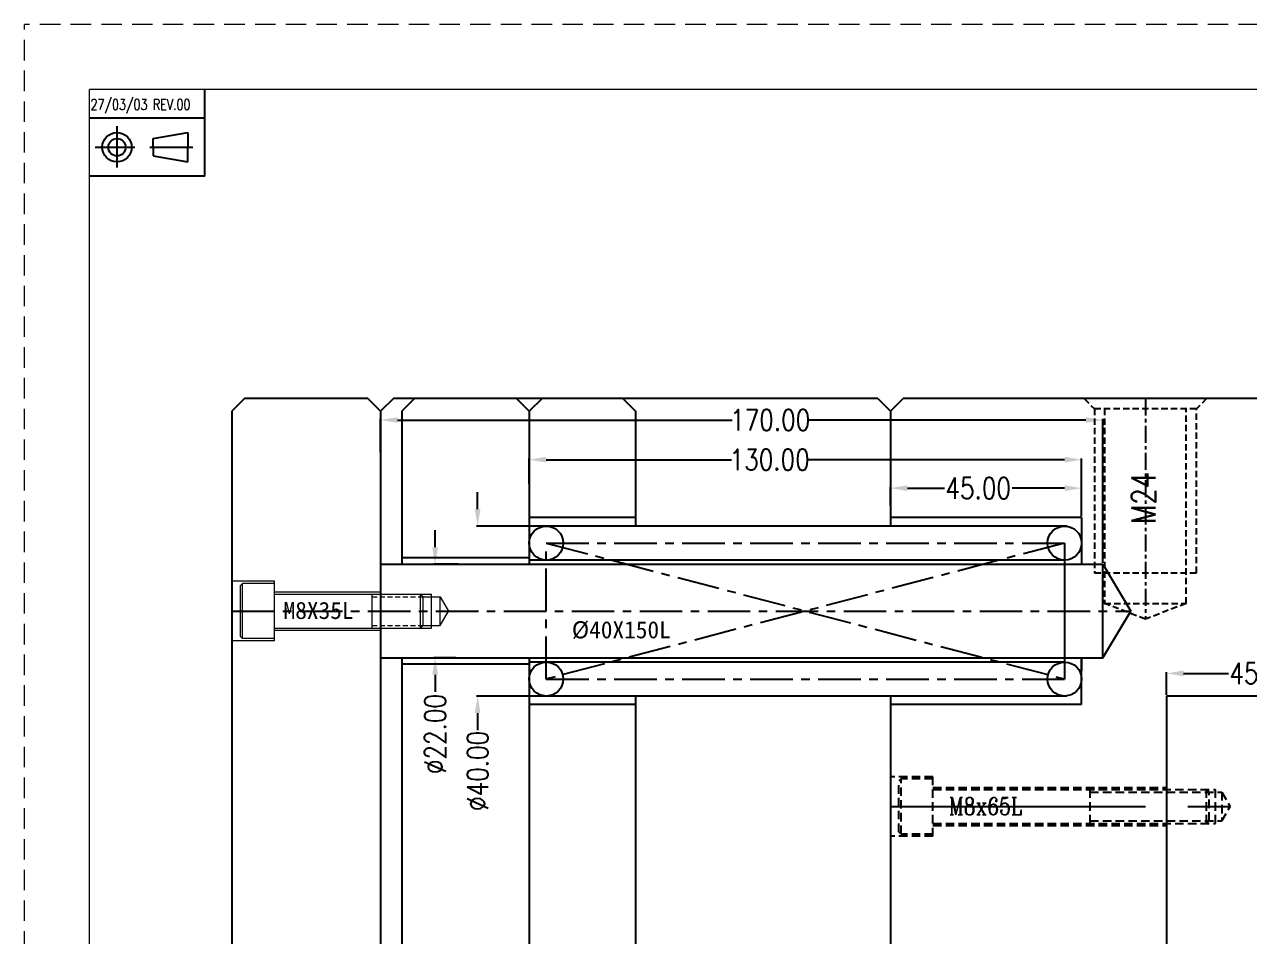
# Model space of a CAD drawing. Header units: millimetres. Extents: x 23075 to 24509, y -21593 to -20579.
# Drawn here: x 23075.4 to 23363.7, y -20793.5 to -20578.8 of the extents above; entities that cross this region are included whole.
import ezdxf

# ---------------------------------------------------------------- set-up
doc = ezdxf.new("R2010")
doc.units = ezdxf.units.MM
doc.header["$LTSCALE"] = 8
for name, pattern in [('ACAD_ISO02W100', [15, 12, -3]), ('CENTER', [2, 1.25, -0.25, 0.25, -0.25]), ('CENTER2', [1.125, 0.75, -0.125, 0.125, -0.125]), ('DASHED', [0.75, 0.5, -0.25]), ('HIDDEN', [0.375, 0.25, -0.125])]:
    doc.linetypes.add(name, pattern=pattern)
doc.layers.get('DEFPOINTS').update_dxf_attribs({"color": 6})
for name, color, linetype in [('A', 7, 'Continuous'), ('Cav-cor', 30, 'Continuous'), ('Layer3', 3, 'Continuous'), ('PIN', 5, 'Continuous'), ('SCREW', 52, 'HIDDEN'), ('SPRING', 7, 'Continuous'), ('文字', 1, 'Continuous')]:
    doc.layers.add(name, color=color, linetype=linetype)
for name, color, linetype, lineweight in [('dim', 3, 'Continuous', 15), ('MBOM-ASSIS-LAYER', 71, 'Continuous', 9), ('螺絲', 42, 'ACAD_ISO02W100', 15)]:
    doc.layers.add(name, color=color, linetype=linetype, lineweight=lineweight)
doc.styles.add('ROMANC', font='RomanC.ttf', dxfattribs={"width": 0.8, "height": 7})
doc.styles.add('ROMANS', font='ROMANS.shx', dxfattribs={"height": 5, "bigfont": 'chineset.shx'})
doc.styles.get("Standard").update_dxf_attribs({"font": 'txt.shx', "width": 0.8, "bigfont": 'chineset.shx'})
doc.styles.add('style1', font='mingliu.ttc', dxfattribs={"width": 0.75})
doc.dimstyles.new('ISO-25', dxfattribs={"dimtxt": 5, "dimasz": 4, "dimexe": 0.3, "dimexo": 0.3, "dimtad": 0, "dimzin": 1, "dimdsep": 46, "dimtxsty": 'Standard', "dimcen": 0, "dimclrd": 3, "dimclre": 3, "dimclrt": 3, "dimazin": 0, "dimtfac": 1, "dimtofl": 0, "dimtmove": 0, "dimatfit": 0, "dimfxl": 0, "dimarcsym": 0})

# ---------------------------------------------------------------- blocks, each defined once
blk = doc.blocks.new('*D27560')
at = {"layer": 'DEFPOINTS', "color": 0}
for p in [(23389.21, -20731.56), (23344.21, -20736.89), (23389.21, -20737.19)]:
    blk.add_point(p, dxfattribs=at)
at = {"layer": 'dim', "color": 3, "lineweight": -2}
for p, q in [((23344.21, -20736.59), (23344.21, -20731.26)), ((23348.21, -20731.56), (23358.76, -20731.56)), ((23385.21, -20731.56), (23374.67, -20731.56)), ((23389.21, -20736.89), (23389.21, -20731.26))]:
    blk.add_line(p, q, dxfattribs=at)
at = {"layer": 'dim', "color": 3}
for points in [[(23348.21, -20730.89), (23348.21, -20732.22), (23344.21, -20731.56)], [(23385.21, -20732.22), (23385.21, -20730.89), (23389.21, -20731.56)]]:
    blk.add_solid(points, dxfattribs=at)
at = {"layer": 'dim', "color": 3, "insert": (23366.71, -20731.56), "char_height": 5, "attachment_point": 5}
blk.add_mtext('45.00', dxfattribs=at)
blk = doc.blocks.new('*D27562')
at = {"layer": 'DEFPOINTS', "color": 0}
for p in [(23177.76, -20705.88), (23172.04, -20727.89), (23177.18, -20727.89)]:
    blk.add_point(p, dxfattribs=at)
at = {"layer": 'dim', "color": 3, "lineweight": -2}
for p, q in [((23172.04, -20701.88), (23172.04, -20697.88)), ((23177.46, -20705.88), (23171.74, -20705.88)), ((23176.88, -20727.89), (23171.74, -20727.89)), ((23172.04, -20731.89), (23172.04, -20735.89))]:
    blk.add_line(p, q, dxfattribs=at)
at = {"layer": 'dim', "color": 3}
for points in [[(23171.37, -20701.88), (23172.71, -20701.88), (23172.04, -20705.88)], [(23172.71, -20731.89), (23171.37, -20731.89), (23172.04, -20727.89)]]:
    blk.add_solid(points, dxfattribs=at)
at = {"layer": 'dim', "color": 3, "insert": (23172.04, -20745.84), "char_height": 5, "attachment_point": 5, "rotation": 90}
blk.add_mtext('%%c22.00', dxfattribs=at)
blk = doc.blocks.new('*D27563')
at = {"layer": 'DEFPOINTS', "color": 0}
for p in [(23159.21, -20671.93), (23159.21, -20679.89), (23329.21, -20705.88)]:
    blk.add_point(p, dxfattribs=at)
at = {"layer": 'dim', "color": 3, "lineweight": -2}
for p, q in [((23159.21, -20679.59), (23159.21, -20671.63)), ((23163.21, -20671.93), (23241.95, -20671.93)), ((23325.21, -20671.93), (23259.87, -20671.93)), ((23329.21, -20705.58), (23329.21, -20671.63))]:
    blk.add_line(p, q, dxfattribs=at)
at = {"layer": 'dim', "color": 3}
for points in [[(23163.21, -20671.26), (23163.21, -20672.59), (23159.21, -20671.93)], [(23325.21, -20672.59), (23325.21, -20671.26), (23329.21, -20671.93)]]:
    blk.add_solid(points, dxfattribs=at)
at = {"layer": 'dim', "color": 3, "insert": (23250.91, -20671.93), "char_height": 5, "attachment_point": 5}
blk.add_mtext('170.00', dxfattribs=at)
blk = doc.blocks.new('*D27564')
at = {"layer": 'DEFPOINTS', "color": 0}
for p in [(23194.21, -20696.89), (23182.05, -20736.89), (23194.21, -20736.89)]:
    blk.add_point(p, dxfattribs=at)
at = {"layer": 'dim', "color": 3, "lineweight": -2}
for p, q in [((23182.05, -20692.89), (23182.05, -20688.89)), ((23193.91, -20696.89), (23181.75, -20696.89)), ((23193.91, -20736.89), (23181.75, -20736.89)), ((23182.05, -20740.89), (23182.05, -20744.89))]:
    blk.add_line(p, q, dxfattribs=at)
at = {"layer": 'dim', "color": 3}
for points in [[(23181.38, -20692.89), (23182.72, -20692.89), (23182.05, -20696.89)], [(23182.72, -20740.89), (23181.38, -20740.89), (23182.05, -20736.89)]]:
    blk.add_solid(points, dxfattribs=at)
at = {"layer": 'dim', "color": 3, "insert": (23182.05, -20754.51), "char_height": 5, "attachment_point": 5, "rotation": 90}
blk.add_mtext('%%c40.00', dxfattribs=at)
blk = doc.blocks.new('*D27565')
at = {"layer": 'DEFPOINTS', "color": 0}
for p in [(23194.21, -20681.27), (23194.21, -20687.27), (23324.21, -20692.89)]:
    blk.add_point(p, dxfattribs=at)
at = {"layer": 'dim', "color": 3, "lineweight": -2}
for p, q in [((23194.21, -20686.97), (23194.21, -20680.97)), ((23198.21, -20681.27), (23241.83, -20681.27)), ((23320.21, -20681.27), (23259.75, -20681.27)), ((23324.21, -20692.59), (23324.21, -20680.97))]:
    blk.add_line(p, q, dxfattribs=at)
at = {"layer": 'dim', "color": 3}
for points in [[(23198.21, -20680.6), (23198.21, -20681.94), (23194.21, -20681.27)], [(23320.21, -20681.94), (23320.21, -20680.6), (23324.21, -20681.27)]]:
    blk.add_solid(points, dxfattribs=at)
at = {"layer": 'dim', "color": 3, "insert": (23250.79, -20681.27), "char_height": 5, "attachment_point": 5}
blk.add_mtext('130.00', dxfattribs=at)
blk = doc.blocks.new('*D27566')
at = {"layer": 'DEFPOINTS', "color": 0}
for p in [(23279.21, -20687.97), (23279.21, -20692.32), (23324.21, -20694.89)]:
    blk.add_point(p, dxfattribs=at)
at = {"layer": 'dim', "color": 3, "lineweight": -2}
for p, q in [((23279.21, -20692.02), (23279.21, -20687.67)), ((23283.21, -20687.97), (23291.92, -20687.97)), ((23320.21, -20687.97), (23307.83, -20687.97)), ((23324.21, -20694.59), (23324.21, -20687.67))]:
    blk.add_line(p, q, dxfattribs=at)
at = {"layer": 'dim', "color": 3}
for points in [[(23283.21, -20687.3), (23283.21, -20688.63), (23279.21, -20687.97)], [(23320.21, -20688.63), (23320.21, -20687.3), (23324.21, -20687.97)]]:
    blk.add_solid(points, dxfattribs=at)
at = {"layer": 'dim', "color": 3, "insert": (23299.87, -20687.97), "char_height": 5, "attachment_point": 5}
blk.add_mtext('45.00', dxfattribs=at)
blk = doc.blocks.new('20160720.101002')
at = {"color": 8, "linetype": 'HIDDEN', "ltscale": 0.75}
for p, q in [((14.4, 0), (-14.4, 0)), ((-14.4, 0), (-12, -2.4)), ((14.4, 0), (12, -2.4)), ((12, -2.4), (-12, -2.4)), ((-12, -2.4), (-12, -41)), ((-9.6, -2.4), (-9.6, -48.2)), ((9.6, -48.2), (9.6, -2.4)), ((12, -41), (12, -2.4)), ((-12, -41), (12, -41)), ((-9.6, -48.2), (9.6, -48.2)), ((0, -51.92), (-9.6, -48.2)), ((9.6, -48.2), (0, -51.92))]:
    blk.add_line(p, q, dxfattribs=at)
at = {"color": 8, "linetype": 'CENTER', "ltscale": 0.4}
blk.add_line((0, 0), (0, -51.92), dxfattribs=at)
at = {"color": 8, "linetype": 'HIDDEN', "ltscale": 0.75, "insert": (2.37, -29.56), "char_height": 5.6, "width": 35.5834, "attachment_point": 7, "rotation": 90}
blk.add_mtext('M24', dxfattribs=at)
blk = doc.blocks.new('20100617.142056')
at = {"layer": 'MBOM-ASSIS-LAYER', "linetype": 'DASHED'}
for p in [(-1189, 0), (0, 841)]:
    blk.add_line(p, (-1189, 841), dxfattribs=at)
at = {"layer": 'MBOM-ASSIS-LAYER'}
for p in [(-1176.3, 12.7), (-12.7, 828.3)]:
    blk.add_line(p, (-1176.3, 828.3), dxfattribs=at)

msp = doc.modelspace()

# ---------------------------------------------------------------- linework, layer by layer
for p, q in [((23117.877, -20614.532), (23117.877, -20594.154)), ((23117.877, -20600.925), (23090.707, -20600.925)), ((23097.154, -20602.777), (23097.154, -20612.461)), ((23105.687, -20605.674), (23113.837, -20604.267)), ((23105.687, -20607.729), (23105.687, -20605.674)), ((23113.837, -20604.267), (23113.837, -20607.729)), ((23092.027, -20607.729), (23101.339, -20607.729)), ((23104.861, -20607.729), (23114.981, -20607.729)), ((23105.687, -20607.729), (23105.687, -20609.784)), ((23113.837, -20611.19), (23113.837, -20607.729)), ((23105.687, -20609.784), (23113.837, -20611.19)), ((23117.877, -20614.532), (23090.707, -20614.532))]:
    msp.add_line(p, q)
at = {"linetype": 'Continuous'}
for p, q in [((23127.215, -20666.885), (23124.215, -20669.885)), ((23156.215, -20666.885), (23127.215, -20666.885)), ((23159.215, -20669.885), (23156.215, -20666.885)), ((23162.215, -20666.885), (23159.215, -20669.885)), ((23276.215, -20666.885), (23162.215, -20666.885)), ((23167.215, -20666.885), (23164.215, -20669.885)), ((23191.215, -20666.885), (23167.215, -20666.885)), ((23194.215, -20669.885), (23191.215, -20666.885)), ((23197.215, -20666.885), (23194.215, -20669.885)), ((23216.215, -20666.885), (23197.215, -20666.885)), ((23216.215, -20666.885), (23219.215, -20669.885)), ((23276.215, -20666.885), (23279.215, -20669.885)), ((23279.215, -20669.885), (23282.215, -20666.885)), ((23386.215, -20666.885), (23282.215, -20666.885)), ((23124.215, -20669.885), (23124.215, -21063.885)), ((23159.215, -20669.885), (23159.215, -21063.885)), ((23164.215, -20669.885), (23164.215, -20705.885)), ((23194.215, -20669.885), (23194.215, -20705.885)), ((23219.215, -20669.885), (23219.215, -20696.885)), ((23279.215, -20669.885), (23279.215, -20696.885)), ((23164.215, -20727.886), (23164.215, -20803.885)), ((23194.215, -20727.886), (23194.215, -20802.385)), ((23219.215, -20736.885), (23219.215, -20803.885)), ((23279.215, -20736.885), (23279.215, -21063.885))]:
    msp.add_line(p, q, dxfattribs=at)
at = {"linetype": 'HIDDEN'}
for p, q in [((23289.215, -20755.885), (23279.215, -20755.885)), ((23289.215, -20769.885), (23289.215, -20755.885)), ((23289.215, -20758.385), (23344.215, -20758.385)), ((23289.215, -20767.385), (23344.215, -20767.385)), ((23289.215, -20769.885), (23279.215, -20769.885))]:
    msp.add_line(p, q, dxfattribs=at)
for radius in [3.461, 2.055]:
    msp.add_circle((23097.154, -20607.729), radius)
at = {"layer": 'Cav-cor', "color": 241}
for p, q in [((23344.215, -20736.885), (23344.215, -20996.885)), ((23435.215, -20736.885), (23344.215, -20736.885))]:
    msp.add_line(p, q, dxfattribs=at)
at = {"layer": 'PIN', "color": 4}
for p, q in [((23159.215, -20705.885), (23329.215, -20705.885)), ((23329.215, -20727.886), (23329.215, -20705.885)), ((23329.215, -20705.885), (23335.824, -20716.885)), ((23329.215, -20727.886), (23335.824, -20716.885)), ((23159.215, -20727.886), (23329.215, -20727.886))]:
    msp.add_line(p, q, dxfattribs=at)
at = {"layer": 'SCREW'}
for p, q in [((23281.715, -20756.385), (23281.215, -20756.885)), ((23281.715, -20769.385), (23281.715, -20756.385)), ((23289.215, -20756.385), (23281.715, -20756.385)), ((23281.215, -20768.885), (23281.215, -20756.885)), ((23289.215, -20758.885), (23355.715, -20758.885)), ((23326.215, -20766.885), (23326.215, -20758.885)), ((23326.215, -20759.51), (23357.215, -20759.51)), ((23353.59, -20766.885), (23353.59, -20758.885)), ((23354.215, -20759.51), (23353.59, -20758.885)), ((23354.215, -20766.26), (23354.215, -20759.51)), ((23355.715, -20766.885), (23355.715, -20758.885)), ((23357.215, -20759.51), (23359.163, -20762.885)), ((23357.215, -20759.51), (23357.215, -20766.26)), ((23357.215, -20766.26), (23359.163, -20762.885)), ((23289.215, -20766.885), (23355.715, -20766.885)), ((23326.215, -20766.26), (23357.215, -20766.26)), ((23354.215, -20766.26), (23353.59, -20766.885)), ((23281.715, -20769.385), (23281.215, -20768.885)), ((23289.215, -20769.385), (23281.715, -20769.385))]:
    msp.add_line(p, q, dxfattribs=at)
at = {"layer": 'SCREW', "linetype": 'CENTER2', "ltscale": 10}
msp.add_line((23279.215, -20762.885), (23359.163, -20762.885), dxfattribs=at)
at = {"layer": 'SPRING', "linetype": 'Continuous', "ltscale": 5}
for p, q in [((23219.215, -20694.885), (23194.215, -20694.885)), ((23324.215, -20694.885), (23279.215, -20694.885)), ((23320.715, -20696.885), (23194.215, -20696.885)), ((23194.215, -20704.385), (23164.215, -20704.385)), ((23194.215, -20729.385), (23164.215, -20729.385)), ((23320.215, -20728.885), (23194.215, -20728.885)), ((23320.715, -20736.885), (23194.215, -20736.885)), ((23219.215, -20738.885), (23194.215, -20738.885)), ((23324.215, -20738.885), (23279.215, -20738.885))]:
    msp.add_line(p, q, dxfattribs=at)
at = {"layer": 'SPRING', "linetype": 'CENTER', "ltscale": 10}
for p, q in [((23324.215, -20694.885), (23324.215, -20705.885)), ((23320.215, -20700.885), (23320.215, -20732.885)), ((23324.215, -20727.886), (23324.215, -20730.885))]:
    msp.add_line(p, q, dxfattribs=at)
at = {"layer": 'SPRING', "linetype": 'CENTER'}
for p, q in [((23198.215, -20700.885), (23320.215, -20732.885)), ((23198.215, -20700.885), (23320.215, -20700.885)), ((23320.215, -20700.885), (23198.215, -20732.885)), ((23198.215, -20732.885), (23198.215, -20700.885)), ((23124.215, -20716.885), (23335.824, -20716.885)), ((23198.215, -20732.885), (23320.215, -20732.885))]:
    msp.add_line(p, q, dxfattribs=at)
at = {"layer": 'SPRING', "ltscale": 5}
for p, q in [((23320.215, -20704.885), (23194.215, -20704.885)), ((23324.215, -20738.885), (23324.215, -20727.886))]:
    msp.add_line(p, q, dxfattribs=at)
at = {"layer": 'SPRING', "linetype": 'Continuous', "ltscale": 5}
for centre in [(23198.215, -20700.885), (23198.215, -20732.885)]:
    msp.add_circle(centre, 4, dxfattribs=at)
at = {"layer": 'SPRING', "ltscale": 5}
for centre in [(23320.215, -20700.885), (23320.215, -20732.885)]:
    msp.add_circle(centre, 4, dxfattribs=at)
at = {"layer": '螺絲', "linetype": 'Continuous'}
for p, q in [((23134.215, -20709.885), (23124.215, -20709.885)), ((23126.715, -20710.385), (23126.215, -20710.885)), ((23126.715, -20723.385), (23126.715, -20710.385)), ((23134.215, -20710.385), (23126.715, -20710.385)), ((23134.215, -20723.885), (23134.215, -20709.885)), ((23126.215, -20722.885), (23126.215, -20710.885)), ((23134.215, -20712.385), (23159.215, -20712.385)), ((23134.215, -20712.885), (23168.59, -20712.885)), ((23157.215, -20720.885), (23157.215, -20712.885)), ((23168.59, -20712.885), (23171.215, -20712.885)), ((23168.59, -20720.885), (23168.59, -20712.885)), ((23169.215, -20713.51), (23168.59, -20712.885)), ((23169.215, -20720.26), (23169.215, -20713.51)), ((23169.215, -20713.51), (23173.215, -20713.51)), ((23171.215, -20720.885), (23171.215, -20712.885)), ((23173.215, -20720.26), (23173.215, -20713.51)), ((23173.215, -20713.51), (23175.163, -20716.885)), ((23173.215, -20720.26), (23175.163, -20716.885)), ((23134.215, -20720.885), (23168.59, -20720.885)), ((23134.215, -20721.385), (23159.215, -20721.385)), ((23169.215, -20720.26), (23168.59, -20720.885)), ((23168.59, -20720.885), (23171.215, -20720.885)), ((23169.215, -20720.26), (23173.215, -20720.26)), ((23134.215, -20723.885), (23124.215, -20723.885)), ((23126.715, -20723.385), (23126.215, -20722.885)), ((23134.215, -20723.385), (23126.715, -20723.385))]:
    msp.add_line(p, q, dxfattribs=at)
at = {"layer": '螺絲', "linetype": 'HIDDEN', "ltscale": 0.6}
for p, q in [((23157.215, -20713.51), (23169.215, -20713.51)), ((23157.215, -20720.26), (23169.215, -20720.26))]:
    msp.add_line(p, q, dxfattribs=at)

# ---------------------------------------------------------------- block references
msp.add_blockref('20160720.101002', (23339.215, -20666.885))
at = {"layer": 'MBOM-ASSIS-LAYER', "xscale": 1.205655079037772, "yscale": 1.205655079037772, "zscale": 1.205655079037772}
msp.add_blockref('20100617.142056', (24508.919, -21592.798), dxfattribs=at)

# ---------------------------------------------------------------- texts
at = {"layer": 'A', "style": 'ROMANS', "width": 0.75}
msp.add_text('27/03/03 REV.00', height=2.53998, dxfattribs=at).set_placement((23090.931, -20598.934))
at = {"layer": 'Layer3', "style": 'ROMANC', "width": 0.8}
msp.add_text('M8x65L', height=4.0648, dxfattribs=at).set_placement((23292.962, -20764.853))
at = {"layer": '文字', "style": 'style1'}
for s, p in [('M8X35L', (23136.373, -20718.757)), ('%%C40X150L', (23204.221, -20723.312))]:
    msp.add_text(s, height=4.0352, dxfattribs=at).set_placement(p)

# ---------------------------------------------------------------- dimensions: what is measured, and where the dimension line sits
at = {"layer": 'dim'}
for base, p1, p2, picture, middle in [((23159.215, -20671.926), (23329.215, -20705.885), (23159.215, -20679.885), '*D27563', (23250.911, -20671.926)), ((23194.215, -20681.27), (23324.215, -20692.885), (23194.215, -20687.268), '*D27565', (23250.789, -20681.27)), ((23279.215, -20687.968), (23324.215, -20694.885), (23279.215, -20692.317), '*D27566', (23299.873, -20687.968))]:
    dim = msp.add_linear_dim(base=base, p1=p1, p2=p2, dimstyle='ISO-25', dxfattribs=at)
    dim.commit()
    dim.dimension.update_dxf_attribs({"geometry": picture, "text_midpoint": middle, "dimtype": 160})
for base, p1, p2, picture, middle in [((23182.051, -20736.885), (23194.215, -20696.885), (23194.215, -20736.885), '*D27564', (23182.051, -20754.51)), ((23172.042, -20727.886), (23177.759, -20705.885), (23177.181, -20727.886), '*D27562', (23172.042, -20745.844))]:
    dim = msp.add_linear_dim(base=base, p1=p1, p2=p2, angle=90, text='%%c<>', dimstyle='ISO-25', dxfattribs=at)
    dim.commit()
    dim.dimension.update_dxf_attribs({"geometry": picture, "text_midpoint": middle, "dimtype": 160})
dim = msp.add_linear_dim(base=(23389.215, -20731.556), p1=(23344.215, -20736.885), p2=(23389.215, -20737.185), dimstyle='ISO-25', dxfattribs=at)
dim.commit()
dim.dimension.update_dxf_attribs({"geometry": '*D27560', "text_midpoint": (23366.715, -20731.556)})

doc.saveas('drawing.dxf')
